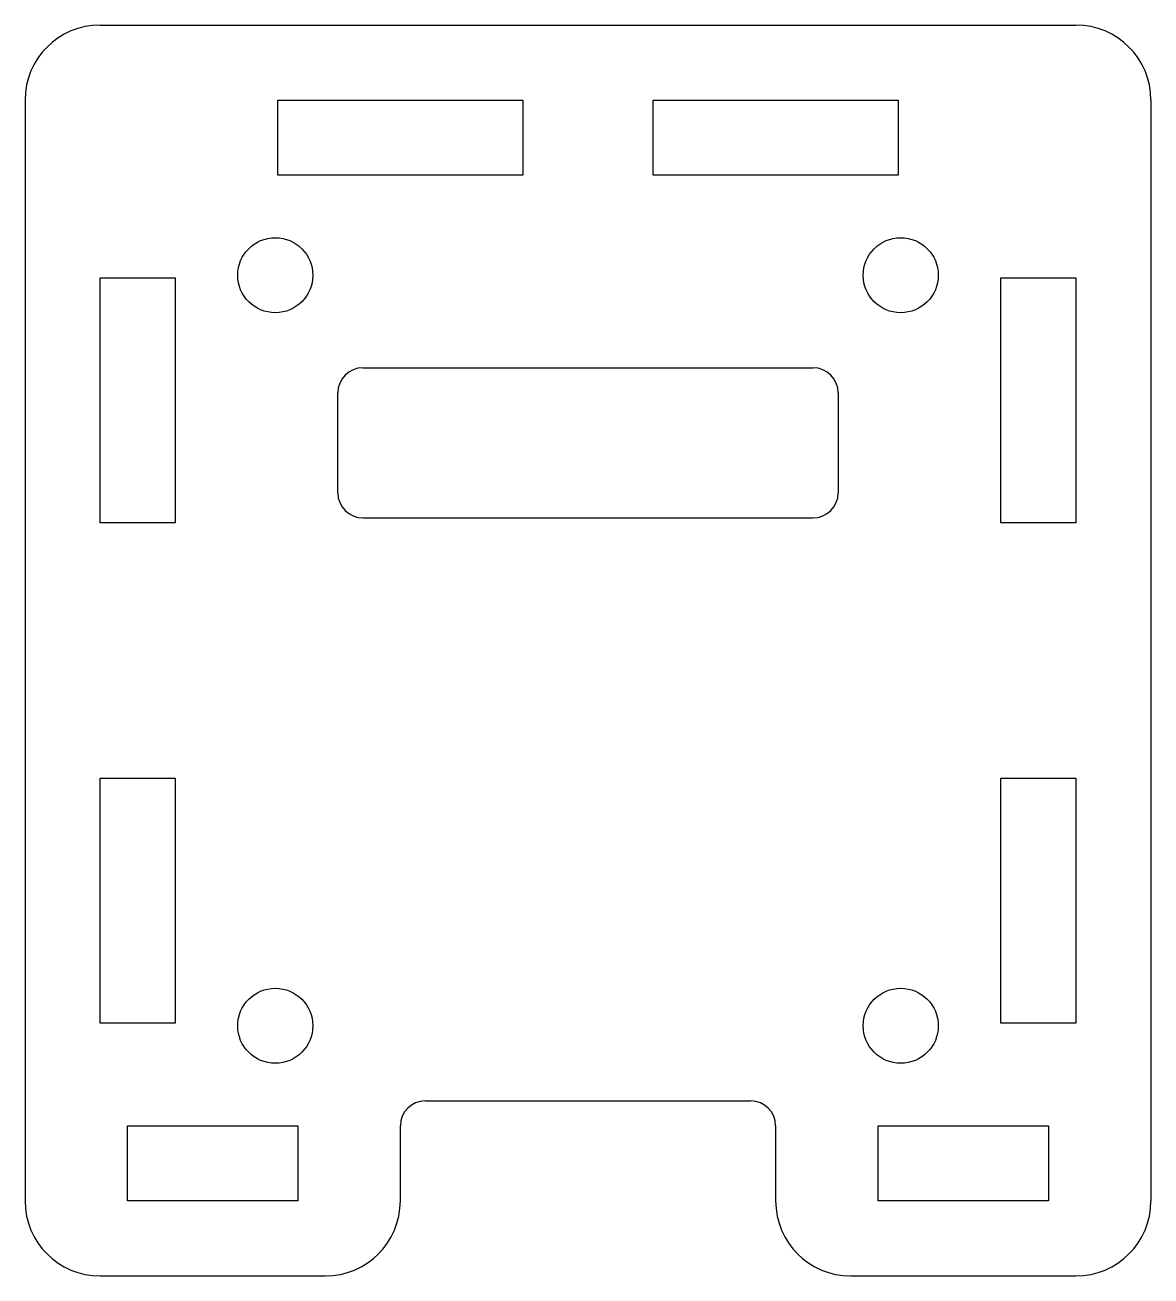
# Model space of a CAD drawing. Extents: x 0 to 45, y -6 to 44.
import ezdxf

# ---------------------------------------------------------------- set-up
doc = ezdxf.new("R2010")
doc.units = 0
doc.layers.get('0').update_dxf_attribs({"linetype": 'continuous'})

# ---------------------------------------------------------------- blocks, each defined once
blk = doc.blocks.new('FILLET008')
at = {"color": 0}
for p, q in [((3, 44), (42, 44)), ((0, 41), (0, -3)), ((10.1, 41), (19.9, 41)), ((10.1, 38), (10.1, 41)), ((19.9, 41), (19.9, 38)), ((25.1, 41), (34.9, 41)), ((25.1, 38), (25.1, 41)), ((34.9, 41), (34.9, 38)), ((45, 41), (45, -3)), ((19.9, 38), (10.1, 38)), ((34.9, 38), (25.1, 38)), ((3, 33.9), (6, 33.9)), ((3, 24.1), (3, 33.9)), ((6, 33.9), (6, 24.1)), ((39, 33.9), (42, 33.9)), ((39, 24.1), (39, 33.9)), ((42, 33.9), (42, 24.1)), ((13.5, 30.3), (31.5, 30.3)), ((12.5, 25.3), (12.5, 29.3)), ((32.5, 29.3), (32.5, 25.3)), ((6, 24.1), (3, 24.1)), ((13.5, 24.3), (31.5, 24.3)), ((42, 24.1), (39, 24.1)), ((3, 13.9), (6, 13.9)), ((3, 4.1), (3, 13.9)), ((6, 13.9), (6, 4.1)), ((39, 13.9), (42, 13.9)), ((39, 4.1), (39, 13.9)), ((42, 13.9), (42, 4.1)), ((6, 4.1), (3, 4.1)), ((42, 4.1), (39, 4.1)), ((16, 1), (29, 1)), ((4.1, -3), (4.1, 0)), ((15, -3), (15, 0)), ((30, 0), (30, -3)), ((34.1, 0), (40.9, 0)), ((34.1, -3), (34.1, 0)), ((40.9, 0), (40.9, -3)), ((4.1, 0), (10.9, 0)), ((10.9, 0), (10.9, -3)), ((10.9, -3), (4.1, -3)), ((40.9, -3), (34.1, -3)), ((3, -6), (12, -6)), ((33, -6), (42, -6))]:
    blk.add_line(p, q, dxfattribs=at)
for centre in [(10, 34), (35, 34), (10, 4), (35, 4)]:
    blk.add_circle(centre, 1.5, dxfattribs=at)
for centre, radius, start, end in [((3, 41), 3, 90, -180), ((42, 41), 3, 0, 90), ((13.5, 29.3), 1, 90, -180), ((31.5, 29.3), 1, 0, 90), ((13.5, 25.3), 1, 180, -90), ((31.5, 25.3), 1, -90, 0), ((16, 0), 1, 90, 180), ((29, 0), 1, 0, 90), ((3, -3), 3, 180, -90), ((12, -3), 3, -90, 0), ((33, -3), 3, 180, -90), ((42, -3), 3, -90, 0)]:
    blk.add_arc(centre, radius, start, end, dxfattribs=at)

msp = doc.modelspace()

# ---------------------------------------------------------------- block references
at = {"color": 0}
msp.add_blockref('FILLET008', (0, 0), dxfattribs=at)

doc.saveas('drawing.dxf')
